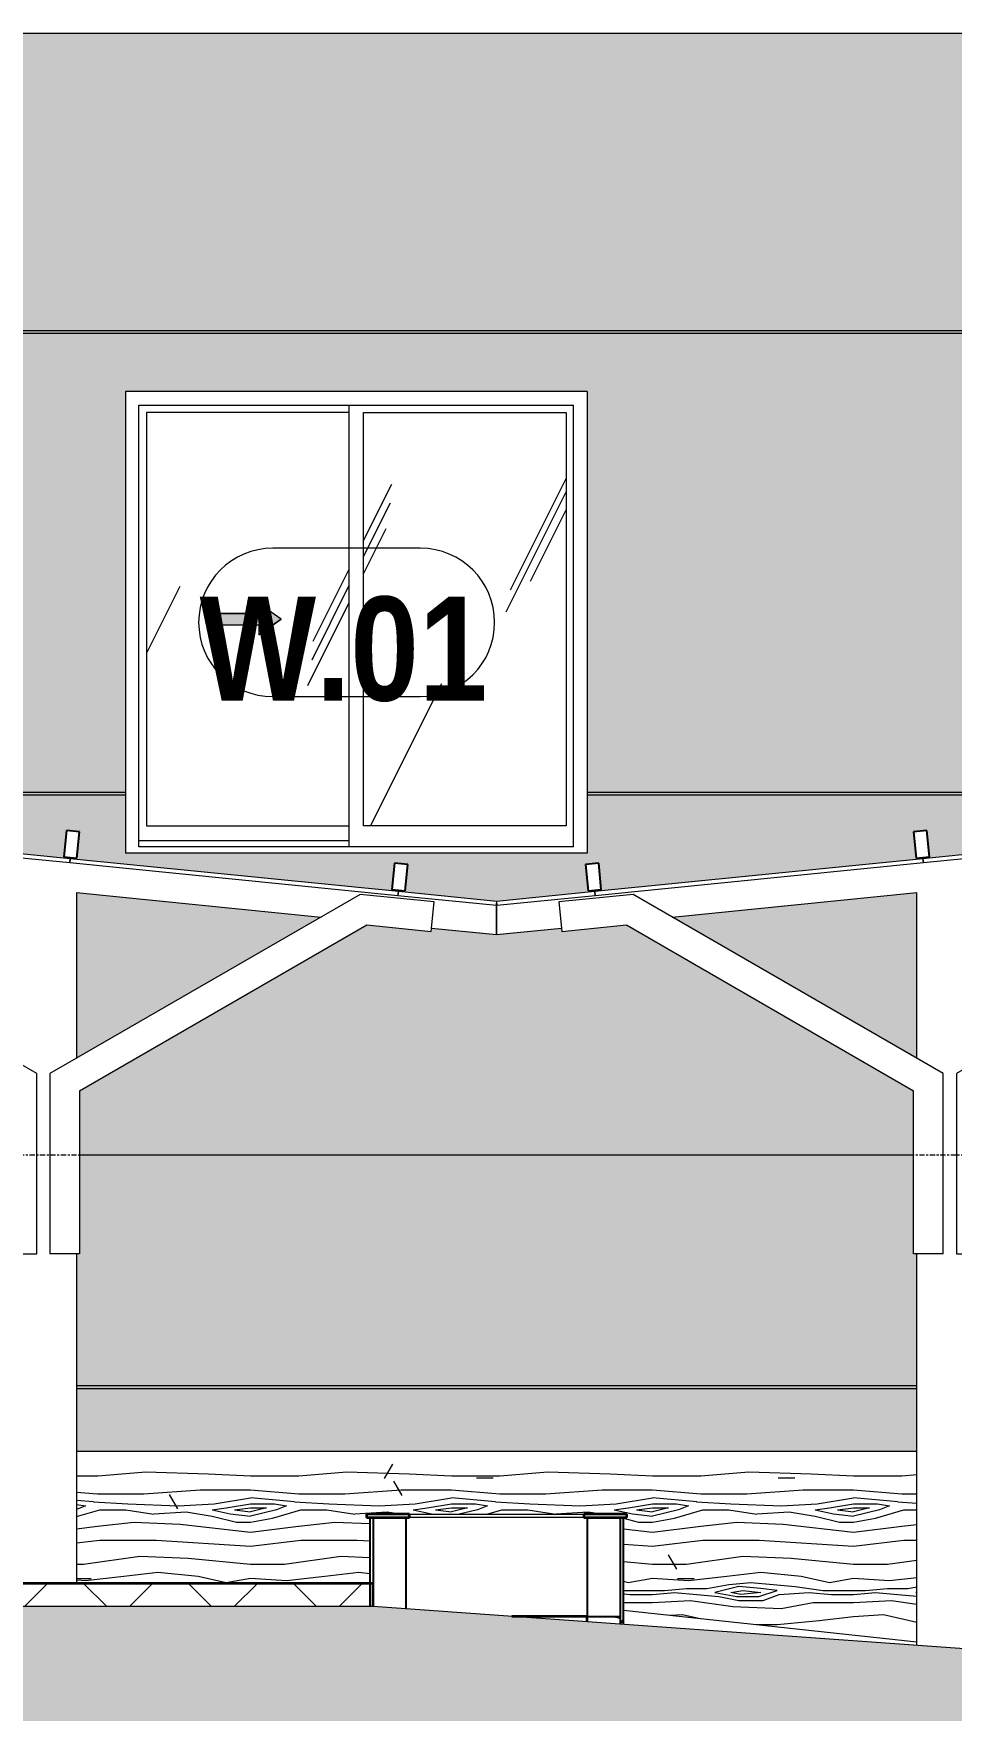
# Model space of a CAD drawing. Header units: millimetres. Extents: x 1240 to 198004, y -7796 to 35300.
# Drawn here: x 57556 to 60340, y 515 to 5600 of the extents above; entities that cross this region are included whole.
import ezdxf

# ---------------------------------------------------------------- set-up
doc = ezdxf.new("R2010")
doc.units = ezdxf.units.MM
doc.linetypes.add('1 NÉT CALL OUT', pattern=[6, 3, -3])
doc.linetypes.add('Centre', pattern=[31.75, 6.35, -4.7625, 15.875, -4.7625])
for name, color, linetype, lineweight in [('A-DETL-GENF', 92, 'Continuous', 9), ('A-DETL-GENF-2', 92, '1 NÉT CALL OUT', 9), ('A-DETL-GENF-3', 9, 'Continuous', 9), ('A-DETL-THIN', 151, 'Continuous', 9), ('A-FLOR', 192, 'Continuous', 9), ('A-FLOR-3', 192, 'Continuous', 35), ('A-FLOR-LEVL-2', 51, 'Centre', 9), ('A-FLOR-PATT-3', 8, 'Continuous', 9), ('A-GLAZ', 151, 'Continuous', 9), ('A-GLAZ-3', 7, '1 NÉT CALL OUT', 9), ('A-GLAZ-CURT', 52, 'Continuous', 9), ('A-GLAZ-CURT-1', 52, 'Continuous', 18), ('A-GLAZ-CWMG', 51, 'Continuous', 9), ('A-GLAZ-CWMG-1', 51, 'Continuous', 25), ('A-GLAZ-IDEN', 152, 'Continuous', 9), ('A-WALL', 113, 'Continuous', 9), ('A-WALL-1', 113, 'Continuous', 25), ('A-WALL-PATT-3', 111, 'Continuous', 5), ('A-WALL-PATT-4', 111, 'Continuous', 9), ('C-PRKG', 70, 'Continuous', 9), ('S-COLS', 52, 'Continuous', 9)]:
    doc.layers.add(name, color=color, linetype=linetype, lineweight=lineweight)
doc.styles.add('Arial_B_1', font='arialbd.ttf', dxfattribs={"width": 0.85, "height": 315})
pattern_1 = [(63.435, (2168, 104.33), (-0.001, 1524.001), [532.463, -2875.304]), (63.435, (644, 104.33), (-0.001, 1524.001), [532.463, -2875.304]), (63.435, (2897.55, 398.8), (-0.001, 1524.001), [532.463, -2875.304]), (63.435, (1373.55, 398.8), (-0.001, 1524.001), [532.463, -2875.304]), (63.435, (2787.1, 294.83), (-0.001, 1524.001), [532.463, -2875.304]), (63.435, (1263.1, 294.83), (-0.001, 1524.001), [532.463, -2875.304]), (63.435, (2674.6, 890.1), (-0.001, 1524.001), [258.802, -3148.965]), (63.435, (1150.6, 890.1), (-0.001, 1524.001), [258.802, -3148.965]), (63.435, (2600.96, 797.95), (-0.001, 1524.001), [532.463, -2875.304]), (63.435, (1076.96, 797.95), (-0.001, 1524.001), [532.463, -2875.304]), (63.435, (2613.95, 864.1), (-0.001, 1524.001), [532.463, -2875.304]), (63.435, (1089.95, 864.1), (-0.001, 1524.001), [532.463, -2875.304]), (63.435, (1999.1, 573.94), (-0.001, 1524.001), [532.463, -2875.304]), (63.435, (475.1, 573.94), (-0.001, 1524.001), [532.463, -2875.304]), (63.435, (2012.1, 651.9), (-0.001, 1524.001), [532.463, -2875.304]), (63.435, (488.1, 651.9), (-0.001, 1524.001), [532.463, -2875.304]), (63.435, (2015.6, 708.1), (-0.001, 1524.001), [532.463, -2875.304]), (63.435, (491.6, 708.1), (-0.001, 1524.001), [532.463, -2875.304])]
pattern_2 = [(0, (377.74, 0), (1219.2, 304.8), [50.292, -864.108, 50.292, -864.108, -4876.8]), (0, (377.74, 0), (1219.2, 304.8), [-1828.8, 50.292, -1778.508, 50.292, -864.108, -2133.6]), (0, (377.74, 0), (1219.2, 304.8), [-4572, 50.292, -559.308, 50.292, -1473.708]), (120, (834.94, 152.4), (-873.5645, 903.4582), [50.292, -864.108, 50.292, -864.108, -4876.8]), (120, (834.94, 152.4), (-873.5645, 903.4582), [-1828.8, 50.292, -1778.508, 50.292, -864.108, -2133.6]), (120, (834.94, 152.4), (-873.5645, 903.4582), [-4572, 50.292, -559.308, 50.292, -1473.708]), (240, (987.34, 762), (-345.6355, -1208.2582), [50.292, -864.108, 50.292, -864.108, -4876.8]), (240, (987.34, 762), (-345.6355, -1208.2582), [-1828.8, 50.292, -1778.508, 50.292, -864.108, -2133.6]), (240, (987.34, 762), (-345.6355, -1208.2582), [-4572, 50.292, -559.308, 50.292, -1473.708])]

# ---------------------------------------------------------------- blocks, each defined once
blk = doc.blocks.new('1_FAMILY RVT - W01-WxH 1400x1400xmm-V2-TKCS_MẶT ĐỨNG NỘI KHU 1')
at = {"layer": 'A-DETL-GENF-2'}
blk.add_hatch(color=256, dxfattribs=at).paths.add_polyline_path([(58239.8, 3776.5), (58307.5, 3823.9), (58239.8, 3871.4), (58239.8, 3840.9), (58104.3, 3840.9), (58104.3, 3807), (58239.8, 3807)])
at = {"layer": 'A-GLAZ'}
h = blk.add_hatch(dxfattribs=at)
h.set_pattern_fill('FP_2', color=256, style=0, pattern_type=2)
h.set_pattern_definition(pattern_1)
h.paths.add_polyline_path([(57898.8, 3197), (58513.1, 3197), (58513.1, 4450.9), (57898.8, 4450.9), (57898.8, 3505.5)])
h.paths.add_polyline_path([(58239.8, 3776.5), (58239.8, 3807), (58104.3, 3807), (58104.3, 3840.9), (58239.8, 3840.9), (58239.8, 3871.4), (58307.5, 3823.9), (58283.4, 3807)])
h = blk.add_hatch(dxfattribs=at)
h.set_pattern_fill('FP_2', color=256, style=0, pattern_type=2)
h.set_pattern_definition(pattern_1)
h.paths.add_polyline_path([(58557.5, 3197), (59171.8, 3197), (59171.8, 4450.9), (58557.5, 4450.9), (58557.5, 3505.5)])
at = {"layer": 'A-DETL-GENF'}
for p, q in [((58239.8, 3871.4), (58239.8, 3840.9)), ((58307.5, 3823.9), (58239.8, 3871.4)), ((58307.5, 3823.9), (58239.8, 3871.4)), ((58239.8, 3871.4), (58239.8, 3840.9)), ((58104.3, 3840.9), (58104.3, 3807)), ((58104.3, 3840.9), (58239.8, 3840.9)), ((58239.8, 3840.9), (58104.3, 3840.9)), ((58104.3, 3840.9), (58104.3, 3807)), ((58307.5, 3823.9), (58239.8, 3776.5)), ((58239.8, 3776.5), (58307.5, 3823.9)), ((58104.3, 3807), (58239.8, 3807)), ((58104.3, 3807), (58239.8, 3807)), ((58239.8, 3807), (58239.8, 3776.5)), ((58239.8, 3807), (58239.8, 3776.5))]:
    blk.add_line(p, q, dxfattribs=at)
at = {"layer": 'A-GLAZ'}
for p, q in [((59235.3, 4514.4), (57835.3, 4514.4)), ((57835.3, 4514.4), (57835.3, 3114.4)), ((59235.3, 4514.4), (59235.3, 3114.4)), ((57876.2, 4473.5), (59194.4, 4473.5)), ((57876.2, 3133.5), (57876.2, 4473.5)), ((57898.8, 4450.9), (57898.8, 3197)), ((58513.1, 4450.9), (57898.8, 4450.9)), ((58513.1, 4473.5), (58513.1, 3133.5)), ((58557.5, 3197), (58557.5, 4450.9)), ((58557.5, 4450.9), (59171.8, 4450.9)), ((59171.8, 4450.9), (59171.8, 3197)), ((59194.4, 3133.5), (59194.4, 4473.5)), ((57898.8, 3197), (58513.1, 3197)), ((59171.8, 3197), (58557.5, 3197)), ((59235.3, 3114.4), (57835.3, 3114.4)), ((58513.1, 3152.5), (57876.2, 3152.5)), ((58513.1, 3152.5), (57876.2, 3152.5)), ((59194.4, 3133.5), (57876.2, 3133.5))]:
    blk.add_line(p, q, dxfattribs=at)
blk = doc.blocks.new('xe oto1 - xe oto-612721-TKCS_MẶT ĐỨNG NỘI KHU 1')
at = {"layer": 'C-PRKG'}
for p, q in [((54086.3, 900), (53586.3, 900)), ((53586.3, 900), (53686.3, 900)), ((53686.3, 900), (54086.3, 900)), ((53786.3, 900), (58586.3, 900)), ((58586.3, 900), (53786.3, 900)), ((57756.3, 900), (57406.3, 900)), ((57756.3, 900), (57406.3, 900)), ((57636.3, 900), (57536.3, 900)), ((57536.3, 900), (57636.3, 900)), ((57636.3, 900), (57536.3, 900)), ((57536.3, 900), (57636.3, 900)), ((58586.3, 900), (58086.3, 900)), ((58086.3, 900), (58536.3, 900)), ((58536.3, 900), (58586.3, 900))]:
    blk.add_line(p, q, dxfattribs=at)
blk = doc.blocks.new('TRỤ ĐỂ XE - TRỤ ĐỂ XE-2599185-TKCS_MẶT ĐỨNG NỘI KHU 1')
at = {"layer": 'S-COLS'}
for p, q in [((64335.3, 3499.9), (64335.3, 3505.5)), ((64335.3, 3405), (64335.3, 3493.9)), ((62309.2, 3202.4), (64335.3, 3405)), ((62301.3, 3282), (61698.6, 3221.7)), ((62301.3, 3282), (62310.2, 3192.4)), ((61698.6, 3221.7), (60355.3, 2446.2)), ((62310.2, 3192.4), (61726.8, 3134.1)), ((60435.3, 3015), (61530.2, 3124.5)), ((61726.8, 3134.1), (60445.3, 2394.2)), ((60435.3, 3015), (60435.3, 2492.4)), ((58960.8, 2962.5), (58960.8, 2867.6)), ((59374.6, 2989.3), (59149.9, 2966.9)), ((59149.9, 2966.9), (59158.9, 2877.3)), ((60315.3, 2446.2), (59374.6, 2989.3)), ((59493.3, 2920.8), (60235.3, 2995)), ((60235.3, 2492.4), (60235.3, 2995)), ((58960.8, 2867.6), (59157.9, 2887.3)), ((59158.9, 2877.3), (59354.7, 2896.9)), ((59354.7, 2896.9), (60225.3, 2394.2)), ((60315.3, 1900), (60315.3, 2446.2)), ((60355.3, 2446.2), (60355.3, 1900)), ((60225.3, 1900), (60225.3, 2394.2)), ((60445.3, 1900), (60445.3, 2394.2)), ((60315.3, 1900), (60225.3, 1900)), ((60235.3, 712.3), (60235.3, 1900)), ((60355.3, 1900), (60445.3, 1900)), ((60435.3, 1900), (60435.3, 700)), ((60435.3, 700), (60407.1, 700))]:
    blk.add_line(p, q, dxfattribs=at)
blk = doc.blocks.new('TRỤ ĐỂ XE - TRỤ ĐỂ XE-2599187-TKCS_MẶT ĐỨNG NỘI KHU 1')
at = {"layer": 'S-COLS'}
for p, q in [((53586.3, 3505.5), (53586.3, 3499.9)), ((53586.3, 3493.9), (53586.3, 3405)), ((53586.3, 3405), (55612.4, 3202.4)), ((55611.4, 3192.4), (55620.4, 3282)), ((56223.1, 3221.7), (55620.4, 3282)), ((57566.3, 2446.2), (56223.1, 3221.7)), ((56194.8, 3134.1), (55611.4, 3192.4)), ((57476.3, 2394.2), (56194.8, 3134.1)), ((56391.5, 3124.5), (57486.3, 3015)), ((57486.3, 2492.4), (57486.3, 3015)), ((58547.1, 2989.3), (57606.3, 2446.2)), ((57686.3, 2995), (57686.3, 2492.4)), ((57686.3, 2995), (58428.4, 2920.8)), ((58771.7, 2966.9), (58547.1, 2989.3)), ((58762.8, 2877.3), (58771.7, 2966.9)), ((58960.8, 2867.6), (58960.8, 2962.5)), ((57696.3, 2394.2), (58567, 2896.9)), ((58567, 2896.9), (58762.8, 2877.3)), ((58763.8, 2887.3), (58960.8, 2867.6)), ((57566.3, 1900), (57566.3, 2446.2)), ((57606.3, 2446.2), (57606.3, 1900)), ((57476.3, 2394.2), (57476.3, 1900)), ((57696.3, 2394.2), (57696.3, 1900)), ((57476.3, 1900), (57566.3, 1900)), ((57486.3, 900), (57486.3, 1900)), ((57696.3, 1900), (57606.3, 1900)), ((57686.3, 1900), (57686.3, 900))]:
    blk.add_line(p, q, dxfattribs=at)
blk = doc.blocks.new('System Panel - Glazed-2599382-TKCS_MẶT ĐỨNG NỘI KHU 1')
at = {"layer": 'A-GLAZ-CURT-1'}
for p, q in [((59258.8, 2998.4), (58960.2, 2968.5)), ((58960.2, 2968.5), (58961.4, 2956.6)), ((58961.4, 2956.6), (59259.9, 2986.4)), ((59259.9, 2986.4), (59258.8, 2998.4))]:
    blk.add_line(p, q, dxfattribs=at)
blk = doc.blocks.new('System Panel - Glazed-2342062-TKCS_MẶT ĐỨNG NỘI KHU 1')
at = {"layer": 'A-GLAZ-CURT-1'}
for p, q in [((60253.8, 3097.9), (59258.8, 2998.4)), ((59259.9, 2986.4), (60255, 3085.9)), ((60255, 3085.9), (60253.8, 3097.9)), ((59258.8, 2998.4), (59259.9, 2986.4))]:
    blk.add_line(p, q, dxfattribs=at)
blk = doc.blocks.new('Rectangular Mullion - 40 x 80mm-2340579-TKCS_MẶT ĐỨNG NỘI KHU 1')
at = {"layer": 'A-GLAZ-CWMG-1'}
for p, q in [((59270.3, 3083.9), (59230.5, 3080)), ((59230.5, 3080), (59238.5, 3000.4)), ((59278.3, 3004.3), (59270.3, 3083.9)), ((59238.5, 3000.4), (59278.3, 3004.3))]:
    blk.add_line(p, q, dxfattribs=at)
blk = doc.blocks.new('Rectangular Mullion - 40 x 80mm-2342299-TKCS_MẶT ĐỨNG NỘI KHU 1')
at = {"layer": 'A-GLAZ-CWMG-1'}
for p, q in [((58651.4, 3083.9), (58643.4, 3004.3)), ((58691.2, 3080), (58651.4, 3083.9)), ((58683.2, 3000.4), (58691.2, 3080)), ((58643.4, 3004.3), (58683.2, 3000.4))]:
    blk.add_line(p, q, dxfattribs=at)
blk = doc.blocks.new('SSA-WINDOW TAG - 10-2062020-TKCS_MẶT ĐỨNG NỘI KHU 1')
at = {"layer": 'A-GLAZ-IDEN'}
for p, q in [((22610.6, 7667.3), (22163, 7667.3)), ((22163, 7217.3), (22610.6, 7217.3))]:
    blk.add_line(p, q, dxfattribs=at)
for centre, start, end in [((22163, 7442.3), 90, 270), ((22610.6, 7442.3), 270, 90)]:
    blk.add_arc(centre, 225, start, end, dxfattribs=at)

msp = doc.modelspace()

# ---------------------------------------------------------------- hatches: boundary and pattern name
at = {"layer": 'A-DETL-GENF-3'}
h = msp.add_hatch(dxfattribs=at)
h.set_pattern_fill('FP_34', color=256, style=0, pattern_type=2)
h.set_pattern_definition([(0, (377.74, 0), (725.805, 725.805), [725.805, -725.805]), (0, (377.74, 272.2), (725.805, 725.805), [725.805, -725.805]), (0, (377.74, 544.35), (725.805, 725.805), [725.805, -725.805]), (90, (468.5, 635.1), (-725.805, 725.805), [725.805, -725.805]), (90, (740.64, 635.1), (-725.805, 725.805), [725.805, -725.805]), (90, (1012.8, 635.1), (-725.805, 725.805), [725.805, -725.805])])
h.paths.add_polyline_path([(8827.8, -3804.4), (87747, -3804.4), (87747, -201.6), (84415.2, -100), (84118.2, -100), (84118.2, 250), (81718.2, 250), (81718.2, -100), (81418.2, -100), (81418.2, 105.1), (75434.7, 330), (70309.3, 380), (69335.3, 380), (69335.3, 630), (61387.5, 630), (58586.3, 830), (47586.3, 830), (44536.9, 912.9), (44536.9, -2750), (44136.9, -2750), (44136.9, -2350), (40235.6, -2350), (40235.6, -2750), (39835.7, -2750), (39835.7, -2350), (33536.9, -2350), (33536.9, -2750), (33136.9, -2750), (33136.9, -2350), (28636.9, -2350), (28636.9, -2750), (28435.3, -2750), (28435.3, -2350), (23639, -2350), (23639, -2750), (23235.4, -2750), (23235.4, 900), (20988.2, 900), (20988.2, 830), (14148.2, 830), (14148.2, 930), (8088.2, 930), (8088.2, 500), (5079.4, 500), (5079.4, -3804.4), (5349.5, -3804.4)])
at = {"layer": 'A-FLOR-PATT-3'}
h = msp.add_hatch(dxfattribs=at)
h.set_pattern_fill('FP_6', color=256, style=0, pattern_type=2)
h.set_pattern_definition([(45, (377.74, 0), (-159.099, 159.099), []), (135, (377.74, 0), (-159.099, -159.099), [])])
h.paths.add_polyline_path([(58586.3, 830), (58586.3, 900), (47586.3, 900), (47586.3, 830), (58038.3, 830)])
at = {"layer": 'A-WALL-PATT-3'}
h = msp.add_hatch(color=256, dxfattribs=at)
h.paths.add_polyline_path([(56843.3, 2200), (57476.3, 2200), (57476.3, 2394.2), (56843.3, 2759.7), (56843.3, 2394.2)])
h.paths.add_polyline_path([(59354.7, 2200), (60225.3, 2200), (60225.3, 2394.2), (59354.7, 2896.9), (59158.9, 2877.3), (59157.9, 2887.3), (58960.8, 2867.6), (58763.8, 2887.3), (58762.8, 2877.3), (58564.8, 2895.6), (57696.3, 2394.2), (57696.3, 2200), (59330, 2200)])
h.paths.add_polyline_path([(60235.3, 2492.4), (60235.3, 2995), (59493.3, 2920.8), (60225.3, 2498.1)])
h.paths.add_polyline_path([(57486.3, 2492.4), (57486.3, 3015), (56843.3, 3079.3), (56843.3, 2863.7), (57392.5, 2546.6)])
h.paths.add_polyline_path([(57686.3, 2492.4), (58428.4, 2920.8), (57686.3, 2995), (57686.3, 2522.3)])
h.paths.add_polyline_path([(58960.8, 2968.6), (60435.3, 3116), (60435.3, 3290), (59235.3, 3290), (59235.3, 3114.4), (57835.3, 3114.4), (57835.3, 3290), (56843.3, 3290), (56843.3, 3180.3), (58960.8, 2968.6)])
h.paths.add_polyline_path([(58683.2, 3000.4), (58643.4, 3004.3), (58651.4, 3083.9), (58691.2, 3080), (58684.1, 3009.8)])
h.paths.add_polyline_path([(59238.5, 3000.4), (59230.5, 3080), (59270.3, 3083.9), (59278.3, 3004.3), (59258.8, 3002.4)])
h.paths.add_polyline_path([(57688.2, 3099.8), (57648.4, 3103.8), (57656.3, 3183.4), (57696.1, 3179.5), (57689.6, 3114.4)])
h.paths.add_polyline_path([(60233.5, 3099.8), (60225.5, 3179.5), (60265.3, 3183.4), (60273.3, 3103.8), (60253.8, 3101.9)])
h.paths.add_polyline_path([(57392.5, 3300), (57835.3, 3300), (57835.3, 4514.4), (59235.3, 4514.4), (59235.3, 3300), (60435.3, 3300), (60435.3, 4690), (56843.3, 4690), (56843.3, 3300)])
h.paths.add_polyline_path([(56843.3, 4700), (60435.3, 4700), (60435.3, 5600), (56843.3, 5600), (56843.3, 4998.3)])
for points in [[(60435.3, 4690), (60435.3, 4700), (56839.3, 4700), (56839.3, 4690), (59330, 4690)], [(57486.3, 3290), (57835.3, 3290), (57835.3, 3300), (56839.3, 3300), (56839.3, 3290), (57392.5, 3290)], [(59235.3, 3290), (60435.3, 3290), (60435.3, 3300), (59235.3, 3300)]]:
    msp.add_hatch(color=256, dxfattribs=at).paths.add_polyline_path(points)
h = msp.add_hatch(color=256, dxfattribs=at)
h.paths.add_polyline_path([(58038.3, 1300), (60235.3, 1300), (60235.3, 1490), (57686.3, 1490), (57686.3, 1300)])
h.paths.add_polyline_path([(56843.3, 1300), (57486.3, 1300), (57486.3, 1490), (56843.3, 1490), (56843.3, 1487.7)])
h.paths.add_polyline_path([(61258.6, 1300), (61501.9, 1300), (61501.9, 1490), (60435.3, 1490), (60435.3, 1300), (60621.7, 1300)])
h.paths.add_polyline_path([(57476.3, 1500), (57486.3, 1500), (57486.3, 1900), (57476.3, 1900), (57476.3, 2200), (56843.3, 2198.5), (56843.3, 1600), (56839.3, 1600), (56839.3, 1590), (56843.3, 1590), (56843.3, 1500), (57392.5, 1500)])
h.paths.add_polyline_path([(61501.9, 1500), (61501.9, 2200), (60445.3, 2200), (60445.3, 1900), (60435.3, 1900), (60435.3, 1500), (60621.7, 1500)])
h.paths.add_polyline_path([(60235.3, 1500), (60235.3, 1900), (60225.3, 1900), (60225.3, 2200), (57696.3, 2200), (57696.3, 1900), (57686.3, 1900), (57686.3, 1500), (59330, 1500)])
h = msp.add_hatch(color=256, dxfattribs=at)
h.paths.add_polyline_path([(61501.9, 1490), (61501.9, 1500), (60435.3, 1500), (60435.3, 1490), (60621.7, 1490)])
h.paths.add_polyline_path([(56843.3, 1490), (57486.3, 1490), (57486.3, 1500), (56843.3, 1500)])
h.paths.add_polyline_path([(60235.3, 1490), (60235.3, 1500), (57686.3, 1500), (57686.3, 1490), (59330, 1490)])
at = {"layer": 'A-WALL-PATT-4'}
h = msp.add_hatch(dxfattribs=at)
h.set_pattern_fill('FP_21', color=256, style=0, pattern_type=2)
h.set_pattern_definition(pattern_2)
h.paths.add_polyline_path([(61258.6, 639.2), (61258.6, 1300), (60435.3, 1300), (60435.3, 702), (60547.2, 690), (60621.7, 684.7)])
h.paths.add_polyline_path([(60235.3, 723.4), (60235.3, 1300), (57686.3, 1300), (57686.3, 900), (58576.3, 901.7), (58576.3, 1100), (58566.3, 1100), (58566.3, 1110), (59355.3, 1110), (59355.3, 1100), (59345.3, 1100), (59345.3, 818.7), (59520.1, 800)])
h.paths.add_polyline_path([(56746.6, 900), (57486.3, 900), (57486.3, 1300), (56286.3, 1300), (56286.3, 900)])
h = msp.add_hatch(dxfattribs=at)
h.set_pattern_fill('FP_23', color=256, style=0, pattern_type=2)
h.set_pattern_definition([(349.695, (61447.56, 869.39), (3657.5982, -609.61005), [68.155, -6747.38]), (0, (61514.6, 857.2), (609.6, 609.6), [67.056, -542.544]), (18.435, (61581.67, 857.2), (1219.199, 609.6016), [57.83, -1869.893]), (172.875, (61636.535, 875.49), (4267.1994, -609.5991), [49.148, -4865.604]), (174.806, (61587.767, 881.584), (6096.00395, -609.5547), [67.333, -6665.92]), (194.036, (61520.71, 887.68), (-1828.8022, -609.5924), [75.403, -2438.04]), (9.462, (61496.33, 869.39), (3048.005, 609.5835), [37.08, -3670.97]), (353.66, (61532.9, 875.49), (-4876.8008, 609.5835), [55.202, -5464.96]), (185.711, (61587.77, 869.39), (-5486.3951, -609.63944), [61.264, -6065.14]), (168.69, (61526.81, 863.3), (2438.4, -609.6026), [31.084, -3077.28]), (354.806, (61392.695, 863.296), (-6096.00395, 609.5547), [67.333, -6665.92]), (348.69, (61459.75, 857.2), (-2438.4, 609.6026), [62.167, -3046.194]), (0, (61520.7, 845), (609.6, 609.6), [73.15, -536.45]), (20.556, (61593.86, 845.01), (3048.0001, 1219.197), [52.084, -5156.34]), (3.814, (61642.63, 863.296), (8534.40115, 609.5889), [91.643, -9072.654]), (354.806, (61734.07, 869.39), (-6096.00395, 609.5547), [67.333, -6665.92]), (0, (61801.1, 863.3), (609.6, 609.6), [67.056, -542.544]), (5.194, (61258.583, 863.296), (6096.00395, 609.5547), [67.333, -6665.92]), (354.806, (61325.64, 869.39), (-6096.00395, 609.5547), [67.333, -6665.92]), (0, (61258.6, 875.5), (609.6, 609.6), [36.576, -573.024]), (5.194, (61295.16, 875.49), (6096.00395, 609.5547), [67.333, -6665.92]), (0, (61362.2, 881.6), (609.6, 609.6), [60.96, -548.64]), (10.305, (61423.175, 881.584), (-3657.5982, -609.61005), [68.155, -6747.38]), (5.194, (61490.23, 893.776), (6096.00395, 609.5547), [67.333, -6665.92]), (354.806, (61557.287, 899.87), (-6096.00395, 609.5547), [67.333, -6665.92]), (354.806, (61624.343, 893.776), (-6096.00395, 609.5547), [67.333, -6665.92]), (351.87, (61691.4, 887.68), (-3657.6004, 609.5929), [86.21, -4224.312]), (0, (61776.74, 875.5), (609.6, 609.6), [91.44, -518.16]), (347.471, (61752.36, 509.73), (3047.9989, -609.61085), [56.202, -5564.033]), (354.289, (61807.22, 497.536), (-5486.3951, 609.63944), [61.264, -6065.14]), (8.13, (61752.36, 509.73), (3657.6004, 609.5929), [43.105, -4267.418]), (9.462, (61795.03, 515.82), (3048.005, 609.5835), [74.16, -3633.89]), (0, (61258.6, 528), (609.6, 609.6), [73.15, -536.45]), (350.538, (61331.74, 528.02), (-3048.005, 609.5835), [37.08, -3670.97]), (201.801, (61368.31, 521.92), (1828.8045, 609.5868), [32.83, -3249.97]), (192.995, (61337.83, 509.73), (5486.39314, 1219.23746), [81.33, -8051.747]), (352.875, (61819.415, 509.73), (-4267.1994, 609.5991), [49.148, -4865.604]), (7.125, (61819.415, 509.73), (4267.1994, 609.5991), [49.148, -4865.604]), (0, (61258.6, 515.8), (609.6, 609.6), [48.77, -560.83]), (194.036, (61307.35, 515.82), (-1828.802, -609.5924), [50.27, -2463.177]), (356.633, (61392.695, 534.112), (-9753.59439, 609.69188), [103.81, -10277.302]), (357.709, (61496.327, 528.016), (-14630.39665, 609.69909), [152.522, -15099.665]), (3.18, (61648.727, 521.92), (10363.1983, 609.6312), [109.897, -10879.823]), (9.462, (61758.46, 528.02), (3048.005, 609.5835), [111.24, -3596.81]), (10.305, (61258.583, 473.15), (-3657.5982, -609.61005), [68.155, -6747.38]), (15.945, (61325.64, 485.34), (-2438.4042, -609.5832), [88.76, -4349.196]), (0, (61411, 509.7), (609.6, 609.6), [79.25, -530.35]), (351.87, (61490.23, 509.73), (-3657.6004, 609.5929), [86.21, -4224.312]), (3.576, (61575.575, 497.536), (9144.00297, 609.5468), [97.726, -9674.906]), (351.254, (61673.11, 503.63), (4267.20096, -609.58783), [80.18, -7937.856]), (345.964, (61752.36, 491.44), (-1828.8022, 609.5924), [75.403, -2438.04]), (0, (61825.5, 473.15), (609.6, 609.6), [42.67, -566.93]), (174.806, (61392.695, 534.11), (6096.00395, -609.5547), [134.665, -6598.587]), (355.236, (61258.583, 570.69), (-6705.59647, 609.64143), [146.81, -7193.745]), (0, (61404.9, 558.5), (609.6, 609.6), [140.21, -469.39]), (4.086, (61545.095, 558.496), (7924.79503, 609.65274), [171.123, -8385.02]), (0, (61715.8, 570.7), (609.6, 609.6), [152.4, -457.2]), (7.125, (61258.58, 442.67), (4267.1994, 609.5991), [147.443, -4767.31]), (6.34, (61404.89, 460.96), (4876.8008, 609.5835), [110.403, -5409.758]), (357.51, (61514.615, 473.152), (-13411.19697, 609.70439), [140.34, -13893.706]), (353.48, (61654.823, 467.056), (-15849.59217, 1828.85517), [214.749, -21260.135]), (3.013, (61258.583, 838.912), (10972.79715, 609.6408), [115.984, -11482.446]), (351.87, (61374.41, 845.01), (-3657.6004, 609.5929), [129.316, -4181.208]), (357.614, (61502.423, 826.72), (-14020.79943, 609.61372), [146.431, -14496.664]), (10.62, (61648.727, 820.624), (-6705.59246, -1219.23973), [99.236, -9824.334]), (0, (61746.26, 838.9), (609.6, 609.6), [121.92, -487.68]), (356.82, (61258.583, 912.064), (-10363.1983, 609.6312), [109.897, -10879.823]), (6.009, (61368.31, 905.968), (-6095.999, -609.59918), [116.464, -11529.93]), (6.71, (61484.135, 918.16), (-5486.39734, -609.61573), [104.346, -10330.325]), (354.289, (61587.77, 930.35), (-5486.3951, 609.63944), [122.528, -6003.877]), (347.905, (61709.687, 918.16), (-5486.39487, 1219.22295), [87.28, -8640.862]), (9.462, (61795.03, 899.87), (3048.005, 609.5835), [74.16, -3633.89]), (3.814, (61258.583, 796.24), (8534.40115, 609.5889), [91.643, -9072.654]), (347.196, (61350.023, 802.336), (-7924.80896, 1828.76326), [137.532, -13615.67]), (0, (61484.14, 771.86), (609.6, 609.6), [152.4, -457.2]), (5.44, (61636.535, 771.856), (-6705.60249, -609.56085), [128.595, -12730.932]), (6.71, (61764.55, 784.048), (-5486.39734, -609.61573), [104.346, -10330.325]), (0, (61258.6, 954.74), (609.6, 609.6), [103.63, -505.97]), (8.13, (61362.215, 954.74), (3657.6004, 609.5929), [172.42, -4138.102]), (357.614, (61532.903, 979.12), (-14020.79943, 609.61372), [146.431, -14496.664]), (354.472, (61679.207, 973.024), (12801.59101, -1219.3029), [189.859, -18796.025]), (6.843, (61258.583, 400), (-10363.19504, -1219.24128), [153.494, -15195.842]), (0, (61411, 418.3), (609.6, 609.6), [170.69, -438.91]), (356.348, (61581.671, 418.288), (-18897.604963, 1219.126665), [287.095, -28422.422]), (0, (61258.6, 613.36), (609.6, 609.6), [146.304, -463.296]), (4.764, (61404.887, 613.36), (6705.59647, 609.64143), [146.81, -7193.745]), (358.152, (61551.191, 625.552), (-18287.99624, 609.72412), [189.074, -18718.355]), (357.274, (61740.167, 619.456), (-12192.00424, 609.53415), [128.16, -12687.945]), (354.806, (61258.583, 710.896), (-6096.00395, 609.5547), [134.665, -6598.587]), (0, (61392.7, 698.7), (609.6, 609.6), [195.07, -414.53]), (1.909, (61587.767, 698.704), (17678.40105, 609.55323), [182.982, -18115.176]), (3.576, (61770.647, 704.8), (9144.00297, 609.5468), [97.726, -9674.906])])
h.paths.add_polyline_path([(61258.6, 639.2), (61258.6, 1300), (60435.3, 1300), (60435.3, 702), (60547.2, 690), (60621.7, 684.7)])
h.paths.add_polyline_path([(60235.3, 723.4), (60235.3, 1300), (57686.3, 1300), (57686.3, 900), (58576.3, 901.7), (58576.3, 1100), (58566.3, 1100), (58566.3, 1110), (59355.3, 1110), (59355.3, 1100), (59345.3, 1100), (59345.3, 818.7), (59520.1, 800)])
h.paths.add_polyline_path([(56746.6, 900), (57486.3, 900), (57486.3, 1300), (56286.3, 1300), (56286.3, 900)])
h = msp.add_hatch(dxfattribs=at)
h.set_pattern_fill('FP_3', color=256, style=0, pattern_type=2)
h.set_pattern_definition([(0, (377.74, 0), (609.6, 152.4), [50.292, -406.908, 50.292, -406.908, -2438.4]), (0, (377.74, 0), (609.6, 152.4), [-914.4, 50.292, -864.108, 50.292, -406.908, -1066.8]), (0, (377.74, 0), (609.6, 152.4), [-2286, 50.292, -254.508, 50.292, -711.708]), (120, (606.34, 76.2), (-436.78227, 451.7291), [50.292, -406.908, 50.292, -406.908, -2438.4]), (120, (606.34, 76.2), (-436.78227, 451.7291), [-914.4, 50.292, -864.108, 50.292, -406.908, -1066.8]), (120, (606.34, 76.2), (-436.78227, 451.7291), [-2286, 50.292, -254.508, 50.292, -711.708]), (240, (682.54, 381), (-172.81773, -604.1291), [50.292, -406.908, 50.292, -406.908, -2438.4]), (240, (682.54, 381), (-172.81773, -604.1291), [-914.4, 50.292, -864.108, 50.292, -406.908, -1066.8]), (240, (682.54, 381), (-172.81773, -604.1291), [-2286, 50.292, -254.508, 50.292, -711.708])])
h.paths.add_polyline_path([(59345.3, 775.8), (59345.3, 1100), (59335.3, 1100), (59335.3, 776.5)])
h = msp.add_hatch(dxfattribs=at)
h.set_pattern_fill('FP_21', color=256, style=0, pattern_type=2)
h.set_pattern_definition(pattern_2)
h.paths.add_polyline_path([(59335.3, 776.5), (59335.3, 800), (59235.3, 800), (59235.3, 783.7), (59330, 776.9)])
h = msp.add_hatch(dxfattribs=at)
h.set_pattern_fill('FP_30', color=256, style=0, pattern_type=2)
h.set_pattern_definition([(349.695, (58770.313, 869.39), (3657.598, -609.61), [68.155, -6747.38]), (0, (58837.37, 857.2), (609.6, 609.6), [67.06, -542.54]), (18.435, (58904.43, 857.2), (1219.2, 609.6), [57.83, -1869.9]), (172.875, (58959.29, 875.49), (4267.2, -609.599), [49.15, -4865.604]), (174.806, (58910.52, 881.584), (6096.004, -609.555), [67.333, -6665.92]), (194.036, (58843.46, 887.68), (-1828.802, -609.592), [75.4, -2438.04]), (9.462, (58819.08, 869.39), (3048.005, 609.584), [37.08, -3670.97]), (353.66, (58855.66, 875.49), (-4876.801, 609.5835), [55.2, -5464.96]), (185.711, (58910.52, 869.39), (-5486.395, -609.6394), [61.264, -6065.14]), (168.69, (58849.56, 863.3), (2438.4, -609.603), [31.08, -3077.28]), (354.806, (58715.45, 863.296), (-6096.004, 609.5547), [67.333, -6665.92]), (348.69, (58782.5, 857.2), (-2438.4, 609.603), [62.17, -3046.19]), (0, (58843.46, 845), (609.6, 609.6), [73.15, -536.45]), (20.556, (58916.62, 845.01), (3048, 1219.197), [52.084, -5156.34]), (3.814, (58965.385, 863.296), (8534.401, 609.589), [91.643, -9072.654]), (354.806, (59056.825, 869.39), (-6096.004, 609.555), [67.333, -6665.92]), (0, (59123.9, 863.3), (609.6, 609.6), [67.06, -542.54]), (5.194, (58581.337, 863.296), (6096.004, 609.5547), [67.333, -6665.92]), (354.806, (58648.393, 869.39), (-6096.004, 609.5547), [67.333, -6665.92]), (0, (58581.34, 875.5), (609.6, 609.6), [36.58, -573.02]), (5.194, (58617.913, 875.49), (6096.004, 609.5547), [67.333, -6665.92]), (0, (58684.97, 881.6), (609.6, 609.6), [60.96, -548.64]), (10.305, (58745.93, 881.584), (-3657.598, -609.61), [68.155, -6747.38]), (5.194, (58812.985, 893.776), (6096.004, 609.555), [67.333, -6665.92]), (354.806, (58880.04, 899.87), (-6096.004, 609.555), [67.333, -6665.92]), (354.806, (58947.097, 893.776), (-6096.004, 609.555), [67.333, -6665.92]), (351.87, (59014.15, 887.68), (-3657.6, 609.593), [86.21, -4224.31]), (0, (59099.5, 875.5), (609.6, 609.6), [91.44, -518.16]), (347.471, (59075.11, 509.73), (3047.999, -609.611), [56.2, -5564.03]), (354.289, (59129.98, 497.536), (-5486.395, 609.639), [61.264, -6065.14]), (8.13, (59075.11, 509.73), (3657.6, 609.593), [43.105, -4267.42]), (9.462, (59117.79, 515.82), (3048.005, 609.584), [74.16, -3633.89]), (0, (58581.34, 528), (609.6, 609.6), [73.15, -536.45]), (350.538, (58654.49, 528.02), (-3048.005, 609.584), [37.08, -3670.97]), (201.801, (58691.07, 521.92), (1828.804, 609.587), [32.83, -3249.97]), (192.995, (58660.585, 509.73), (5486.393, 1219.2375), [81.33, -8051.747]), (352.875, (59142.17, 509.73), (-4267.2, 609.599), [49.15, -4865.604]), (7.125, (59142.17, 509.73), (4267.2, 609.599), [49.15, -4865.604]), (0, (58581.34, 515.8), (609.6, 609.6), [48.77, -560.83]), (194.036, (58630.1, 515.82), (-1828.802, -609.592), [50.27, -2463.18]), (356.633, (58715.45, 534.112), (-9753.5944, 609.6919), [103.81, -10277.302]), (357.709, (58819.08, 528.016), (-14630.3966, 609.6991), [152.522, -15099.665]), (3.18, (58971.48, 521.92), (10363.1983, 609.6312), [109.897, -10879.823]), (9.462, (59081.21, 528.02), (3048.005, 609.584), [111.24, -3596.81]), (10.305, (58581.337, 473.15), (-3657.598, -609.61), [68.155, -6747.38]), (15.945, (58648.39, 485.34), (-2438.404, -609.583), [88.76, -4349.196]), (0, (58733.74, 509.7), (609.6, 609.6), [79.25, -530.35]), (351.87, (58812.985, 509.73), (-3657.6, 609.593), [86.21, -4224.31]), (3.576, (58898.33, 497.536), (9144.003, 609.5468), [97.726, -9674.906]), (351.254, (58995.865, 503.63), (4267.201, -609.588), [80.18, -7937.856]), (345.964, (59075.11, 491.44), (-1828.8, 609.59), [75.4, -2438.04]), (0, (59148.26, 473.15), (609.6, 609.6), [42.67, -566.93]), (174.806, (58715.45, 534.11), (6096.004, -609.5547), [134.665, -6598.587]), (355.236, (58581.337, 570.69), (-6705.5965, 609.6414), [146.81, -7193.745]), (0, (58727.64, 558.5), (609.6, 609.6), [140.2, -469.4]), (4.086, (58867.85, 558.496), (7924.795, 609.6527), [171.123, -8385.02]), (0, (59038.54, 570.7), (609.6, 609.6), [152.4, -457.2]), (7.125, (58581.34, 442.67), (4267.1994, 609.599), [147.44, -4767.31]), (6.34, (58727.64, 460.96), (4876.801, 609.5835), [110.403, -5409.76]), (357.51, (58837.37, 473.152), (-13411.197, 609.7044), [140.34, -13893.706]), (353.48, (58977.577, 467.056), (-15849.5922, 1828.8552), [214.749, -21260.135]), (3.013, (58581.337, 838.912), (10972.7972, 609.6408), [115.984, -11482.446]), (351.87, (58697.16, 845.01), (-3657.6, 609.593), [129.316, -4181.21]), (357.614, (58825.177, 826.72), (-14020.7994, 609.6137), [146.43, -14496.664]), (10.62, (58971.48, 820.624), (-6705.5925, -1219.2397), [99.236, -9824.334]), (0, (59069, 838.9), (609.6, 609.6), [121.92, -487.68]), (356.82, (58581.337, 912.064), (-10363.1983, 609.6312), [109.897, -10879.823]), (6.009, (58691.065, 905.968), (-6095.999, -609.5992), [116.464, -11529.93]), (6.71, (58806.89, 918.16), (-5486.3973, -609.6157), [104.346, -10330.325]), (354.289, (58910.52, 930.35), (-5486.395, 609.6394), [122.53, -6003.877]), (347.905, (59032.44, 918.16), (-5486.395, 1219.223), [87.28, -8640.86]), (9.46, (59117.79, 899.87), (3048.005, 609.584), [74.16, -3633.89]), (3.814, (58581.337, 796.24), (8534.4012, 609.5889), [91.643, -9072.654]), (347.196, (58672.777, 802.336), (-7924.809, 1828.7633), [137.532, -13615.67]), (0, (58806.9, 771.86), (609.6, 609.6), [152.4, -457.2]), (5.44, (58959.29, 771.856), (-6705.6025, -609.5609), [128.595, -12730.932]), (6.71, (59087.305, 784.048), (-5486.3973, -609.6157), [104.346, -10330.325]), (0, (58581.34, 954.74), (609.6, 609.6), [103.63, -505.97]), (8.13, (58684.97, 954.74), (3657.6, 609.593), [172.42, -4138.1]), (357.614, (58855.657, 979.12), (-14020.7994, 609.6137), [146.43, -14496.664]), (354.472, (59001.961, 973.024), (12801.591, -1219.3029), [189.859, -18796.025]), (6.843, (58581.337, 400), (-10363.19504, -1219.2413), [153.494, -15195.842]), (0, (58733.74, 418.3), (609.6, 609.6), [170.7, -438.9]), (356.348, (58904.425, 418.288), (-18897.60496, 1219.12666), [287.095, -28422.422]), (0, (58581.34, 613.36), (609.6, 609.6), [146.3, -463.3]), (4.764, (58727.64, 613.36), (6705.5965, 609.6414), [146.81, -7193.745]), (358.152, (58873.945, 625.552), (-18287.9962, 609.7241), [189.074, -18718.355]), (357.274, (59062.92, 619.456), (-12192.0042, 609.5342), [128.16, -12687.945]), (354.806, (58581.337, 710.896), (-6096.004, 609.5547), [134.665, -6598.587]), (0, (58715.45, 698.7), (609.6, 609.6), [195.07, -414.53]), (1.909, (58910.52, 698.704), (17678.40105, 609.5532), [182.982, -18115.176]), (3.576, (59093.4, 704.8), (9144.003, 609.547), [97.726, -9674.906])])
h.paths.add_polyline_path([(59335.3, 776.5), (59335.3, 800), (59235.3, 800), (59235.3, 783.7), (59330, 776.9)])

# ---------------------------------------------------------------- linework, layer by layer
at = {"layer": 'A-DETL-THIN'}
for p, q in [((58586.3, 830), (47586.3, 830)), ((61387.5, 630), (58586.3, 830))]:
    msp.add_line(p, q, dxfattribs=at)
at = {"layer": 'A-FLOR'}
for p, q in [((58696.3, 1110), (59225.3, 1110)), ((59225.3, 1100), (58696.3, 1100)), ((59345.3, 818.7), (60235.3, 723.4))]:
    msp.add_line(p, q, dxfattribs=at)
at = {"layer": 'A-FLOR-3'}
for p, q in [((58696.3, 1110), (58566.3, 1110)), ((58566.3, 1110), (58566.3, 1100)), ((58566.3, 1100), (58696.3, 1100)), ((58696.3, 1100), (58696.3, 1110)), ((59355.3, 1110), (59225.3, 1110)), ((59225.3, 1110), (59225.3, 1100)), ((59225.3, 1100), (59355.3, 1100)), ((59355.3, 1100), (59355.3, 1110)), ((58586.3, 900), (47586.3, 900)), ((58586.3, 830), (58586.3, 900)), ((59235.3, 800), (59006.5, 800)), ((59235.3, 783.7), (59235.3, 800))]:
    msp.add_line(p, q, dxfattribs=at)
at = {"layer": 'A-FLOR-LEVL-2'}
msp.add_line((1240.2, 2200), (89680, 2200), dxfattribs=at)
at = {"layer": 'A-WALL'}
for p, q in [((60435.3, 5600), (53301.9, 5600)), ((56625.2, 4700), (60435.3, 4700)), ((60435.3, 4690), (56625.2, 4690)), ((56625.2, 3300), (57835.3, 3300)), ((57835.3, 3290), (56625.2, 3290)), ((59235.3, 3300), (60435.3, 3300)), ((60435.3, 3290), (59235.3, 3290)), ((57696.3, 2200), (60225.3, 2200)), ((57686.3, 1500), (60235.3, 1500)), ((60235.3, 1490), (57686.3, 1490)), ((60235.3, 1300), (57686.3, 1300))]:
    msp.add_line(p, q, dxfattribs=at)
at = {"layer": 'A-WALL-1'}
for p, q in [((58576.3, 1100), (58576.3, 830)), ((58586.3, 1100), (58586.3, 900)), ((58686.3, 822.9), (58686.3, 1100)), ((59235.3, 1100), (59235.3, 800)), ((59335.3, 1100), (59335.3, 776.5)), ((59345.3, 775.8), (59345.3, 1100)), ((59235.3, 800), (59335.3, 800))]:
    msp.add_line(p, q, dxfattribs=at)

# ---------------------------------------------------------------- block references
at = {"layer": 'A-GLAZ-3'}
msp.add_blockref('1_FAMILY RVT - W01-WxH 1400x1400xmm-V2-TKCS_MẶT ĐỨNG NỘI KHU 1', (0, 0), dxfattribs=at)
at = {"layer": 'A-GLAZ-CURT', "rotation": 168.5800000000002}
for name, p in [('System Panel - Glazed-2342062-TKCS_MẶT ĐỨNG NỘI KHU 1', (116345.9, -5708.3)), ('System Panel - Glazed-2342062-TKCS_MẶT ĐỨNG NỘI KHU 1', (117340.9, -5807.8)), ('System Panel - Glazed-2599382-TKCS_MẶT ĐỨNG NỘI KHU 1', (117340.9, -5807.8))]:
    msp.add_blockref(name, p, dxfattribs=at)
at = {"layer": 'A-GLAZ-CURT'}
for name, p in [('System Panel - Glazed-2342062-TKCS_MẶT ĐỨNG NỘI KHU 1', (995, 99.5)), ('System Panel - Glazed-2342062-TKCS_MẶT ĐỨNG NỘI KHU 1', (0, 0)), ('System Panel - Glazed-2599382-TKCS_MẶT ĐỨNG NỘI KHU 1', (0, 0))]:
    msp.add_blockref(name, p, dxfattribs=at)
at = {"layer": 'A-GLAZ-CWMG'}
for name, p in [('Rectangular Mullion - 40 x 80mm-2342299-TKCS_MẶT ĐỨNG NỘI KHU 1', (-995, 99.5)), ('Rectangular Mullion - 40 x 80mm-2340579-TKCS_MẶT ĐỨNG NỘI KHU 1', (995, 99.5)), ('Rectangular Mullion - 40 x 80mm-2342299-TKCS_MẶT ĐỨNG NỘI KHU 1', (0, 0)), ('Rectangular Mullion - 40 x 80mm-2340579-TKCS_MẶT ĐỨNG NỘI KHU 1', (0, 0))]:
    msp.add_blockref(name, p, dxfattribs=at)
at = {"layer": 'A-GLAZ-IDEN'}
msp.add_blockref('SSA-WINDOW TAG - 10-2062020-TKCS_MẶT ĐỨNG NỘI KHU 1', (36119.2, -3627.9), dxfattribs=at)
at = {"layer": 'C-PRKG'}
msp.add_blockref('xe oto1 - xe oto-612721-TKCS_MẶT ĐỨNG NỘI KHU 1', (0, 0), dxfattribs=at)
at = {"layer": 'S-COLS'}
for name in ['TRỤ ĐỂ XE - TRỤ ĐỂ XE-2599187-TKCS_MẶT ĐỨNG NỘI KHU 1', 'TRỤ ĐỂ XE - TRỤ ĐỂ XE-2599185-TKCS_MẶT ĐỨNG NỘI KHU 1']:
    msp.add_blockref(name, (0, 0), dxfattribs=at)

# ---------------------------------------------------------------- texts
at = {"layer": 'A-GLAZ-IDEN', "insert": (58496.7, 3732.5), "char_height": 315, "width": 902.7, "attachment_point": 5, "line_spacing_factor": 0.936439, "style": 'Arial_B_1'}
msp.add_mtext('\\pt6.3756,12.7512,19.12365,25.49925,31.87485,38.25045,44.62605,50.9985,57.3741,63.7497,70.1253,76.5009,82.8765,89.24895,95.62455,102.00015,108.37575,114.75135,121.1238,127.4994,133.875,140.2506,146.6262,152.99865,159.37425,165.74985,172.12545,178.50105,184.8735,191.2491,197.6247,204.0003;W.01', dxfattribs=at)

doc.saveas('drawing.dxf')
